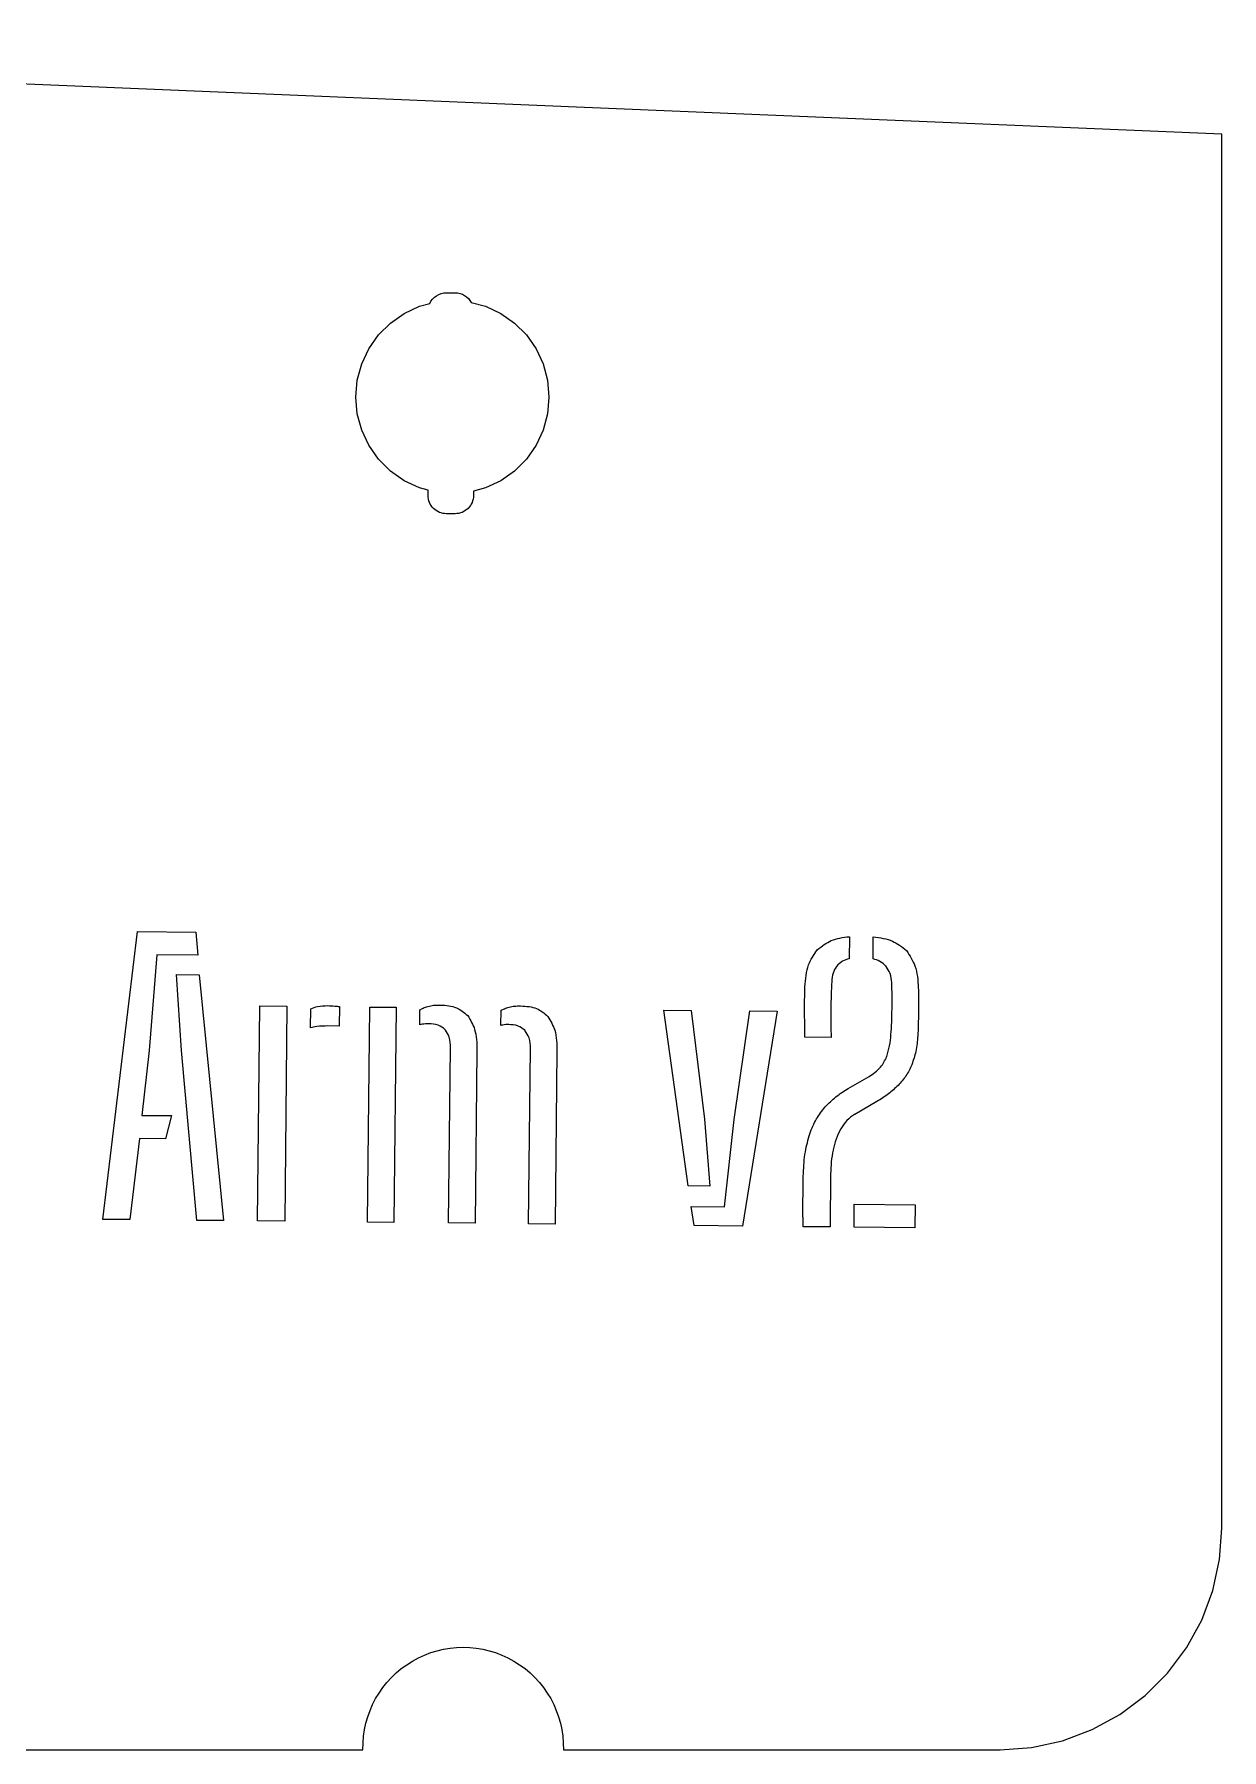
# Model space of a CAD drawing. Header units: millimetres. Extents: x -277 to 66, y -145 to -62.
# Drawn here: x 25.6 to 66.2, y -145.4 to -86.8 of the extents above; entities that cross this region are included whole.
import ezdxf

# ---------------------------------------------------------------- set-up
doc = ezdxf.new("R2010")
doc.units = ezdxf.units.MM
doc.layers.add('CUTOUTS', color=1, linetype='CONTINUOUS')
doc.layers.add('PERIMETER', color=5, linetype='CONTINUOUS')

msp = doc.modelspace()

# ---------------------------------------------------------------- linework, layer by layer
at = {"layer": 'CUTOUTS'}
for p, q in [((53.449, -117.619), (53.441, -118.376)), ((54.259, -118.378), (54.267, -117.626)), ((35.034, -120.733), (35.041, -120.081)), ((36.023, -120.002), (36.016, -120.672)), ((38.766, -120.628), (38.772, -120.122)), ((41.541, -120.65), (41.547, -120.131)), ((36.016, -120.672), (35.627, -120.668)), ((52.823, -121.06), (51.93, -121.051)), ((39.752, -127.399), (39.814, -121.411)), ((40.72, -121.503), (40.658, -127.408)), ((42.489, -127.428), (42.552, -121.439)), ((43.457, -121.532), (43.395, -127.437)), ((53.409, -122.805), (54.12, -122.393)), ((54.388, -123.25), (53.632, -123.687)), ((52.808, -125.716), (52.789, -127.535)), ((51.86, -126.713), (51.864, -126.332)), ((40.658, -127.408), (39.752, -127.399)), ((43.395, -127.437), (42.489, -127.428)), ((52.789, -127.535), (51.868, -127.526))]:
    msp.add_line(p, q, dxfattribs=at)
msp.add_lwpolyline([(40.602, -102.391), (40.602, -102.542, -0.414214), (39.977, -103.167), (39.677, -103.167, -0.414214), (39.052, -102.542), (39.052, -102.36), (38.755, -102.281), (38.234, -102.038), (37.763, -101.708), (37.356, -101.301), (37.026, -100.83), (36.783, -100.308), (36.634, -99.753), (36.584, -99.18), (36.634, -98.607), (36.783, -98.051), (37.026, -97.53), (37.356, -97.059), (37.763, -96.652), (38.234, -96.322), (38.755, -96.079), (39.107, -95.985, -0.294937), (39.677, -95.617), (39.977, -95.617, -0.278006), (40.529, -95.95), (41.012, -96.079), (41.534, -96.322), (42.005, -96.652), (42.411, -97.059), (42.741, -97.53), (42.984, -98.051), (43.133, -98.607), (43.183, -99.18), (43.133, -99.753), (42.984, -100.308), (42.741, -100.83), (42.411, -101.301), (42.005, -101.708), (41.534, -102.038), (41.012, -102.281)], format="xyb", close=True, dxfattribs=at)
for points in [[(29.526, -121.51), (29.275, -123.721), (30.287, -123.731), (30.073, -124.523), (29.189, -124.513), (28.86, -127.285), (27.936, -127.275), (29.123, -117.437), (31.113, -117.458), (31.189, -118.253), (29.783, -118.238)], [(31.229, -118.916), (32.062, -127.319), (31.145, -127.309), (30.625, -121.503), (30.458, -118.908)], [(34.229, -119.991), (34.152, -127.34), (33.227, -127.331), (33.304, -119.981)], [(37.06, -120.02), (37.96, -120.03), (37.883, -127.379), (36.983, -127.37)], [(48.038, -120.135), (48.496, -123.855), (48.683, -126.136), (47.943, -126.128), (47.103, -120.125)], [(49.793, -127.504), (48.141, -127.487), (48.046, -126.836), (49.176, -126.847), (49.508, -123.866), (50.044, -120.156), (50.985, -120.166)], [(53.607, -127.544), (53.616, -126.756), (55.697, -126.778), (55.688, -127.565)]]:
    msp.add_lwpolyline(points, close=True, dxfattribs=at)
for points, knots in [([(52.35, -118.066), (52.509, -117.942), (52.664, -117.823), (52.831, -117.751), (53.015, -117.672), (53.227, -117.642), (53.449, -117.619)], [0.0011671, 0.0011671, 0.0011671, 0.0011671, 0.06054, 0.06054, 0.06054, 0.1261431, 0.1261431, 0.1261431, 0.1261431]), ([(54.267, -117.626), (54.501, -117.651), (54.726, -117.682), (54.92, -117.769), (55.088, -117.844), (55.244, -117.965), (55.403, -118.092)], [0.008046, 0.008046, 0.008046, 0.008046, 0.0773132, 0.0773132, 0.0773132, 0.137388, 0.137388, 0.137388, 0.137388]), ([(51.931, -119.329), (51.95, -119.064), (51.97, -118.806), (52.056, -118.58), (52.123, -118.404), (52.234, -118.237), (52.35, -118.066)], [0.0001581, 0.0001581, 0.0001581, 0.0001581, 0.0782209, 0.0782209, 0.0782209, 0.1392357, 0.1392357, 0.1392357, 0.1392357]), ([(53.441, -118.376), (53.365, -118.393), (53.286, -118.415), (53.213, -118.457), (53.134, -118.503), (53.073, -118.565), (53.016, -118.622), (53.014, -118.624), (53.011, -118.626), (53.009, -118.629)], [0.00574823, 0.00574823, 0.00574823, 0.00574823, 0.02786778, 0.02786778, 0.02786778, 0.0515776, 0.0515776, 0.0515776, 0.05248783, 0.05248783, 0.05248783, 0.05248783]), ([(54.704, -118.63), (54.702, -118.628), (54.7, -118.626), (54.697, -118.624), (54.636, -118.567), (54.57, -118.507), (54.489, -118.461), (54.414, -118.42), (54.336, -118.397), (54.259, -118.378)], [-0.00093114, -0.00093114, -0.00093114, -0.00093114, 0, 0, 0, 0.0246887, 0.0246887, 0.0246887, 0.04723907, 0.04723907, 0.04723907, 0.04723907]), ([(55.403, -118.092), (55.515, -118.266), (55.623, -118.437), (55.687, -118.615), (55.771, -118.846), (55.789, -119.108), (55.805, -119.377)], [0.0012311, 0.0012311, 0.0012311, 0.0012311, 0.062496, 0.062496, 0.062496, 0.1416419, 0.1416419, 0.1416419, 0.1416419]), ([(53.009, -118.629), (53.008, -118.631), (53.006, -118.634), (53.004, -118.637), (52.963, -118.705), (52.919, -118.778), (52.891, -118.863), (52.859, -118.957), (52.852, -119.053), (52.845, -119.143), (52.845, -119.143), (52.845, -119.143), (52.845, -119.144)], [-0.00091627, -0.00091627, -0.00091627, -0.00091627, 0, 0, 0, 0.02368881, 0.02368881, 0.02368881, 0.05022786, 0.05022786, 0.05022786, 0.05034869, 0.05034869, 0.05034869, 0.05034869]), ([(54.895, -119.189), (54.894, -119.188), (54.894, -119.188), (54.894, -119.187), (54.886, -119.086), (54.878, -118.978), (54.839, -118.873), (54.807, -118.785), (54.756, -118.709), (54.71, -118.638), (54.708, -118.635), (54.706, -118.633), (54.704, -118.63)], [-0.00016366, -0.00016366, -0.00016366, -0.00016366, 0, 0, 0, 0.02986548, 0.02986548, 0.02986548, 0.05502149, 0.05502149, 0.05502149, 0.05595329, 0.05595329, 0.05595329, 0.05595329]), ([(51.919, -119.885), (51.92, -119.794), (51.921, -119.703), (51.923, -119.613), (51.925, -119.519), (51.928, -119.424), (51.931, -119.329)], [0.00005932, 0.00005932, 0.00005932, 0.00005932, 0.02726612, 0.02726612, 0.02726612, 0.05578033, 0.05578033, 0.05578033, 0.05578033]), ([(52.845, -119.144), (52.845, -119.144), (52.845, -119.145), (52.845, -119.145), (52.838, -119.299), (52.831, -119.453), (52.826, -119.607), (52.821, -119.773), (52.819, -119.938), (52.816, -120.103), (52.816, -120.104), (52.816, -120.104), (52.816, -120.104)], [-0.00012273, -0.00012273, -0.00012273, -0.00012273, 0, 0, 0, 0.04611521, 0.04611521, 0.04611521, 0.09564871, 0.09564871, 0.09564871, 0.09568108, 0.09568108, 0.09568108, 0.09568108]), ([(54.907, -120.082), (54.907, -120.082), (54.907, -120.082), (54.907, -120.082), (54.909, -119.931), (54.91, -119.779), (54.908, -119.627), (54.906, -119.481), (54.9, -119.335), (54.895, -119.191), (54.895, -119.19), (54.895, -119.189), (54.895, -119.189)], [-0.00004705, -0.00004705, -0.00004705, -0.00004705, 0, 0, 0, 0.04531421, 0.04531421, 0.04531421, 0.08878885, 0.08878885, 0.08878885, 0.08895559, 0.08895559, 0.08895559, 0.08895559]), ([(55.805, -119.377), (55.807, -119.432), (55.808, -119.487), (55.809, -119.542), (55.81, -119.61), (55.81, -119.677), (55.811, -119.745)], [0.000141, 0.000141, 0.000141, 0.000141, 0.01680579, 0.01680579, 0.01680579, 0.03717467, 0.03717467, 0.03717467, 0.03717467]), ([(35.041, -120.081), (35.121, -120.049), (35.199, -120.02), (35.277, -120.003), (35.386, -119.979), (35.506, -119.976), (35.63, -119.974)], [0.00500075, 0.00500075, 0.00500075, 0.00500075, 0.03113266, 0.03113266, 0.03113266, 0.06802746, 0.06802746, 0.06802746, 0.06802746]), ([(35.63, -119.974), (35.669, -119.975), (35.707, -119.976), (35.745, -119.978), (35.783, -119.98), (35.822, -119.983), (35.861, -119.986)], [0.00014125, 0.00014125, 0.00014125, 0.00014125, 0.01187747, 0.01187747, 0.01187747, 0.02377342, 0.02377342, 0.02377342, 0.02377342]), ([(35.861, -119.986), (35.9, -119.989), (35.939, -119.993), (35.977, -119.997), (35.992, -119.999), (36.007, -120), (36.023, -120.002)], [0.00010067, 0.00010067, 0.00010067, 0.00010067, 0.01176268, 0.01176268, 0.01176268, 0.01645671, 0.01645671, 0.01645671, 0.01645671]), ([(38.772, -120.122), (38.81, -120.098), (38.847, -120.075), (38.884, -120.058), (38.933, -120.034), (38.988, -120.016), (39.046, -119.998)], [0.00404394, 0.00404394, 0.00404394, 0.00404394, 0.01798083, 0.01798083, 0.01798083, 0.03627916, 0.03627916, 0.03627916, 0.03627916]), ([(39.046, -119.998), (39.112, -119.983), (39.176, -119.97), (39.238, -119.962), (39.311, -119.953), (39.387, -119.952), (39.466, -119.952)], [0.00034682, 0.00034682, 0.00034682, 0.00034682, 0.02062267, 0.02062267, 0.02062267, 0.04422957, 0.04422957, 0.04422957, 0.04422957]), ([(39.466, -119.952), (39.667, -119.964), (39.859, -119.978), (40.019, -120.046), (40.152, -120.103), (40.277, -120.204), (40.406, -120.312)], [0.0002516, 0.0002516, 0.0002516, 0.0002516, 0.0588762, 0.0588762, 0.0588762, 0.1080691, 0.1080691, 0.1080691, 0.1080691]), ([(41.547, -120.131), (41.585, -120.112), (41.622, -120.093), (41.659, -120.078), (41.71, -120.058), (41.766, -120.041), (41.823, -120.024)], [0.0045243, 0.0045243, 0.0045243, 0.0045243, 0.01760931, 0.01760931, 0.01760931, 0.03567029, 0.03567029, 0.03567029, 0.03567029]), ([(41.823, -120.024), (41.886, -120.01), (41.947, -119.997), (42.006, -119.99), (42.071, -119.983), (42.139, -119.981), (42.21, -119.981)], [0.00027073, 0.00027073, 0.00027073, 0.00027073, 0.01958135, 0.01958135, 0.01958135, 0.0407493, 0.0407493, 0.0407493, 0.0407493]), ([(42.21, -119.981), (42.41, -119.993), (42.603, -120.006), (42.761, -120.074), (42.894, -120.131), (43.018, -120.232), (43.146, -120.34)], [0.0002671, 0.0002671, 0.0002671, 0.0002671, 0.058799, 0.058799, 0.058799, 0.1077927, 0.1077927, 0.1077927, 0.1077927]), ([(51.922, -120.449), (51.92, -120.351), (51.919, -120.255), (51.918, -120.158), (51.917, -120.067), (51.918, -119.976), (51.919, -119.885)], [0.00000379, 0.00000379, 0.00000379, 0.00000379, 0.02914914, 0.02914914, 0.02914914, 0.05657197, 0.05657197, 0.05657197, 0.05657197]), ([(52.816, -120.104), (52.816, -120.104), (52.816, -120.104), (52.816, -120.104), (52.815, -120.276), (52.814, -120.447), (52.816, -120.619), (52.817, -120.766), (52.82, -120.913), (52.823, -121.06)], [-0.00003238, -0.00003238, -0.00003238, -0.00003238, 0, 0, 0, 0.05140834, 0.05140834, 0.05140834, 0.09540722, 0.09540722, 0.09540722, 0.09540722]), ([(54.87, -120.968), (54.87, -120.967), (54.87, -120.967), (54.87, -120.967), (54.879, -120.824), (54.888, -120.68), (54.894, -120.536), (54.9, -120.384), (54.904, -120.233), (54.907, -120.083), (54.907, -120.083), (54.907, -120.082), (54.907, -120.082)], [-0.00011778, -0.00011778, -0.00011778, -0.00011778, 0, 0, 0, 0.04301312, 0.04301312, 0.04301312, 0.08817754, 0.08817754, 0.08817754, 0.0882246, 0.0882246, 0.0882246, 0.0882246]), ([(55.811, -119.745), (55.811, -119.821), (55.811, -119.896), (55.811, -119.972), (55.811, -120.05), (55.81, -120.128), (55.809, -120.207)], [0, 0, 0, 0, 0.02265742, 0.02265742, 0.02265742, 0.04625133, 0.04625133, 0.04625133, 0.04625133]), ([(35.627, -120.668), (35.627, -120.668), (35.627, -120.668), (35.627, -120.668), (35.504, -120.669), (35.377, -120.67), (35.249, -120.688), (35.176, -120.699), (35.104, -120.715), (35.034, -120.733)], [-0.00007187, -0.00007187, -0.00007187, -0.00007187, 0, 0, 0, 0.03679357, 0.03679357, 0.03679357, 0.05806133, 0.05806133, 0.05806133, 0.05806133]), ([(38.853, -120.609), (38.852, -120.609), (38.852, -120.609), (38.851, -120.609), (38.824, -120.615), (38.796, -120.62), (38.766, -120.628)], [-0.000154972, -0.000154972, -0.000154972, -0.000154972, 0, 0, 0, 0.00825416, 0.00825416, 0.00825416, 0.00825416]), ([(39.074, -120.591), (39.073, -120.591), (39.072, -120.591), (39.071, -120.591), (39.036, -120.592), (39, -120.592), (38.961, -120.595), (38.924, -120.598), (38.888, -120.604), (38.854, -120.609), (38.854, -120.609), (38.853, -120.609), (38.853, -120.609)], [-0.00022147, -0.00022147, -0.00022147, -0.00022147, 0, 0, 0, 0.01047897, 0.01047897, 0.01047897, 0.0207325, 0.0207325, 0.0207325, 0.02088754, 0.02088754, 0.02088754, 0.02088754]), ([(39.636, -120.795), (39.632, -120.793), (39.629, -120.79), (39.625, -120.787), (39.559, -120.736), (39.487, -120.679), (39.399, -120.644), (39.291, -120.6), (39.179, -120.597), (39.076, -120.592), (39.075, -120.592), (39.074, -120.591), (39.074, -120.591)], [-0.00128489, -0.00128489, -0.00128489, -0.00128489, 0, 0, 0, 0.0247775, 0.0247775, 0.0247775, 0.05501766, 0.05501766, 0.05501766, 0.05523317, 0.05523317, 0.05523317, 0.05523317]), ([(40.406, -120.312), (40.5, -120.47), (40.591, -120.625), (40.642, -120.785), (40.712, -121.003), (40.717, -121.249), (40.72, -121.503)], [0.0012619, 0.0012619, 0.0012619, 0.0012619, 0.0558347, 0.0558347, 0.0558347, 0.1303479, 0.1303479, 0.1303479, 0.1303479]), ([(41.804, -120.62), (41.804, -120.62), (41.803, -120.62), (41.802, -120.62), (41.74, -120.621), (41.673, -120.622), (41.605, -120.635), (41.583, -120.639), (41.562, -120.644), (41.541, -120.65)], [-0.00025349, -0.00025349, -0.00025349, -0.00025349, 0, 0, 0, 0.01850348, 0.01850348, 0.01850348, 0.02439214, 0.02439214, 0.02439214, 0.02439214]), ([(42.363, -120.82), (42.36, -120.818), (42.356, -120.815), (42.353, -120.812), (42.286, -120.762), (42.214, -120.706), (42.126, -120.671), (42.019, -120.629), (41.909, -120.625), (41.807, -120.62), (41.806, -120.62), (41.805, -120.62), (41.804, -120.62)], [-0.0012735, -0.0012735, -0.0012735, -0.0012735, 0, 0, 0, 0.02472041, 0.02472041, 0.02472041, 0.05456286, 0.05456286, 0.05456286, 0.0548114, 0.0548114, 0.0548114, 0.0548114]), ([(43.146, -120.34), (43.24, -120.499), (43.329, -120.653), (43.38, -120.813), (43.45, -121.032), (43.454, -121.278), (43.457, -121.532)], [0.0012676, 0.0012676, 0.0012676, 0.0012676, 0.055728, 0.055728, 0.055728, 0.1302336, 0.1302336, 0.1302336, 0.1302336]), ([(51.93, -121.051), (51.929, -120.957), (51.928, -120.862), (51.927, -120.768), (51.926, -120.661), (51.924, -120.555), (51.922, -120.449)], [0.00736552, 0.00736552, 0.00736552, 0.00736552, 0.03563192, 0.03563192, 0.03563192, 0.06751852, 0.06751852, 0.06751852, 0.06751852]), ([(55.801, -120.659), (55.8, -120.723), (55.798, -120.787), (55.795, -120.85), (55.793, -120.899), (55.791, -120.949), (55.788, -120.999)], [0.00002619, 0.00002619, 0.00002619, 0.00002619, 0.01922272, 0.01922272, 0.01922272, 0.03424813, 0.03424813, 0.03424813, 0.03424813]), ([(55.809, -120.207), (55.808, -120.285), (55.807, -120.362), (55.806, -120.44), (55.805, -120.513), (55.803, -120.586), (55.801, -120.659)], [0.00002231, 0.00002231, 0.00002231, 0.00002231, 0.02335949, 0.02335949, 0.02335949, 0.04531385, 0.04531385, 0.04531385, 0.04531385]), ([(39.814, -121.411), (39.814, -121.411), (39.814, -121.41), (39.814, -121.41), (39.813, -121.295), (39.813, -121.172), (39.773, -121.052), (39.741, -120.96), (39.69, -120.881), (39.643, -120.807), (39.641, -120.803), (39.638, -120.799), (39.636, -120.795)], [-0.00008063, -0.00008063, -0.00008063, -0.00008063, 0, 0, 0, 0.03369285, 0.03369285, 0.03369285, 0.05966796, 0.05966796, 0.05966796, 0.06095872, 0.06095872, 0.06095872, 0.06095872]), ([(42.552, -121.439), (42.552, -121.439), (42.552, -121.438), (42.552, -121.438), (42.549, -121.321), (42.547, -121.196), (42.504, -121.076), (42.471, -120.984), (42.419, -120.905), (42.37, -120.831), (42.368, -120.827), (42.366, -120.824), (42.363, -120.82)], [-0.00013209, -0.00013209, -0.00013209, -0.00013209, 0, 0, 0, 0.03415128, 0.03415128, 0.03415128, 0.06024751, 0.06024751, 0.06024751, 0.06152594, 0.06152594, 0.06152594, 0.06152594]), ([(54.726, -121.716), (54.727, -121.714), (54.727, -121.712), (54.728, -121.71), (54.763, -121.59), (54.798, -121.468), (54.823, -121.342), (54.846, -121.217), (54.858, -121.092), (54.87, -120.969), (54.87, -120.969), (54.87, -120.968), (54.87, -120.968)], [-0.00066117, -0.00066117, -0.00066117, -0.00066117, 0, 0, 0, 0.03725203, 0.03725203, 0.03725203, 0.07413478, 0.07413478, 0.07413478, 0.07425227, 0.07425227, 0.07425227, 0.07425227]), ([(55.788, -120.999), (55.772, -121.183), (55.756, -121.363), (55.719, -121.535), (55.686, -121.687), (55.635, -121.837), (55.583, -121.99)], [0.0001401, 0.0001401, 0.0001401, 0.0001401, 0.0551574, 0.0551574, 0.0551574, 0.1034588, 0.1034588, 0.1034588, 0.1034588]), ([(54.12, -122.393), (54.121, -122.393), (54.121, -122.393), (54.122, -122.392), (54.258, -122.302), (54.401, -122.208), (54.512, -122.076), (54.603, -121.967), (54.664, -121.842), (54.723, -121.722), (54.724, -121.72), (54.725, -121.718), (54.726, -121.716)], [-0.00022463, -0.00022463, -0.00022463, -0.00022463, 0, 0, 0, 0.04800439, 0.04800439, 0.04800439, 0.08749296, 0.08749296, 0.08749296, 0.08814468, 0.08814468, 0.08814468, 0.08814468]), ([(55.583, -121.99), (55.521, -122.125), (55.46, -122.257), (55.383, -122.373), (55.308, -122.486), (55.214, -122.59), (55.117, -122.697)], [0.00038551, 0.00038551, 0.00038551, 0.00038551, 0.04472257, 0.04472257, 0.04472257, 0.08783478, 0.08783478, 0.08783478, 0.08783478]), ([(52.622, -123.433), (52.742, -123.312), (52.859, -123.194), (52.986, -123.092), (53.117, -122.988), (53.261, -122.897), (53.409, -122.805)], [0.0003917, 0.0003917, 0.0003917, 0.0003917, 0.0511129, 0.0511129, 0.0511129, 0.1030237, 0.1030237, 0.1030237, 0.1030237]), ([(55.117, -122.697), (55.007, -122.798), (54.898, -122.897), (54.784, -122.985), (54.66, -123.08), (54.525, -123.165), (54.388, -123.25)], [0.00034936, 0.00034936, 0.00034936, 0.00034936, 0.04500064, 0.04500064, 0.04500064, 0.09336574, 0.09336574, 0.09336574, 0.09336574]), ([(52.096, -124.348), (52.165, -124.172), (52.233, -123.999), (52.324, -123.845), (52.407, -123.702), (52.513, -123.569), (52.622, -123.433)], [0.0003614, 0.0003614, 0.0003614, 0.0003614, 0.056741, 0.056741, 0.056741, 0.1087437, 0.1087437, 0.1087437, 0.1087437]), ([(53.151, -124.19), (53.151, -124.191), (53.15, -124.192), (53.15, -124.194), (53.096, -124.302), (53.041, -124.412), (52.998, -124.53), (52.952, -124.654), (52.922, -124.78), (52.893, -124.904), (52.893, -124.905), (52.893, -124.905), (52.892, -124.906)], [-0.00037314, -0.00037314, -0.00037314, -0.00037314, 0, 0, 0, 0.03610052, 0.03610052, 0.03610052, 0.07404044, 0.07404044, 0.07404044, 0.07425486, 0.07425486, 0.07425486, 0.07425486]), ([(53.632, -123.687), (53.631, -123.688), (53.63, -123.688), (53.629, -123.689), (53.539, -123.751), (53.444, -123.816), (53.363, -123.9), (53.278, -123.989), (53.214, -124.09), (53.153, -124.187), (53.153, -124.188), (53.152, -124.189), (53.151, -124.19)], [-0.00029912, -0.00029912, -0.00029912, -0.00029912, 0, 0, 0, 0.03255291, 0.03255291, 0.03255291, 0.06650094, 0.06650094, 0.06650094, 0.06687104, 0.06687104, 0.06687104, 0.06687104]), ([(51.876, -125.709), (51.89, -125.456), (51.903, -125.206), (51.945, -124.964), (51.981, -124.759), (52.038, -124.554), (52.096, -124.348)], [0.0000972, 0.0000972, 0.0000972, 0.0000972, 0.0757985, 0.0757985, 0.0757985, 0.1400365, 0.1400365, 0.1400365, 0.1400365]), ([(52.892, -124.906), (52.892, -124.907), (52.892, -124.907), (52.892, -124.908), (52.869, -125.038), (52.845, -125.17), (52.831, -125.304), (52.816, -125.442), (52.812, -125.579), (52.808, -125.715), (52.808, -125.715), (52.808, -125.715), (52.808, -125.716)], [-0.0002149, -0.0002149, -0.0002149, -0.0002149, 0, 0, 0, 0.03954279, 0.03954279, 0.03954279, 0.08013289, 0.08013289, 0.08013289, 0.08021465, 0.08021465, 0.08021465, 0.08021465]), ([(51.864, -126.332), (51.865, -126.24), (51.866, -126.149), (51.868, -126.057), (51.87, -125.941), (51.873, -125.825), (51.876, -125.709)], [0, 0, 0, 0, 0.02750036, 0.02750036, 0.02750036, 0.06240605, 0.06240605, 0.06240605, 0.06240605]), ([(51.86, -126.967), (51.86, -126.927), (51.859, -126.887), (51.859, -126.848), (51.859, -126.803), (51.859, -126.758), (51.86, -126.713)], [0, 0, 0, 0, 0.01203348, 0.01203348, 0.01203348, 0.0256275, 0.0256275, 0.0256275, 0.0256275]), ([(51.864, -127.221), (51.863, -127.176), (51.863, -127.132), (51.862, -127.087), (51.861, -127.047), (51.861, -127.007), (51.86, -126.967)], [0.00000425, 0.00000425, 0.00000425, 0.00000425, 0.01336309, 0.01336309, 0.01336309, 0.02528998, 0.02528998, 0.02528998, 0.02528998]), ([(51.868, -127.526), (51.867, -127.479), (51.867, -127.432), (51.866, -127.385), (51.865, -127.33), (51.864, -127.276), (51.864, -127.221)], [0.00730755, 0.00730755, 0.00730755, 0.00730755, 0.02133498, 0.02133498, 0.02133498, 0.03782411, 0.03782411, 0.03782411, 0.03782411])]:
    msp.add_open_spline(points, degree=3, knots=knots, dxfattribs=at)
at = {"layer": 'PERIMETER'}
msp.add_lwpolyline([(13.897, -145.394), (36.827, -145.394, -1.022143), (43.675, -145.394), (58.6, -145.394), (59.675, -145.317), (60.731, -145.087), (61.744, -144.709), (62.693, -144.192), (63.558, -143.544), (64.322, -142.78), (64.97, -141.914), (65.488, -140.966), (65.865, -139.953), (66.095, -138.897), (66.172, -137.822), (66.172, -135.244), (66.172, -135.244), (66.172, -129.394), (66.172, -129.394), (66.172, -119.244), (66.172, -119.244), (66.172, -116.394), (66.172, -116.394), (66.172, -90.197), (-15.499, -86.788)], format="xyb", dxfattribs=at)

doc.saveas('drawing.dxf')
